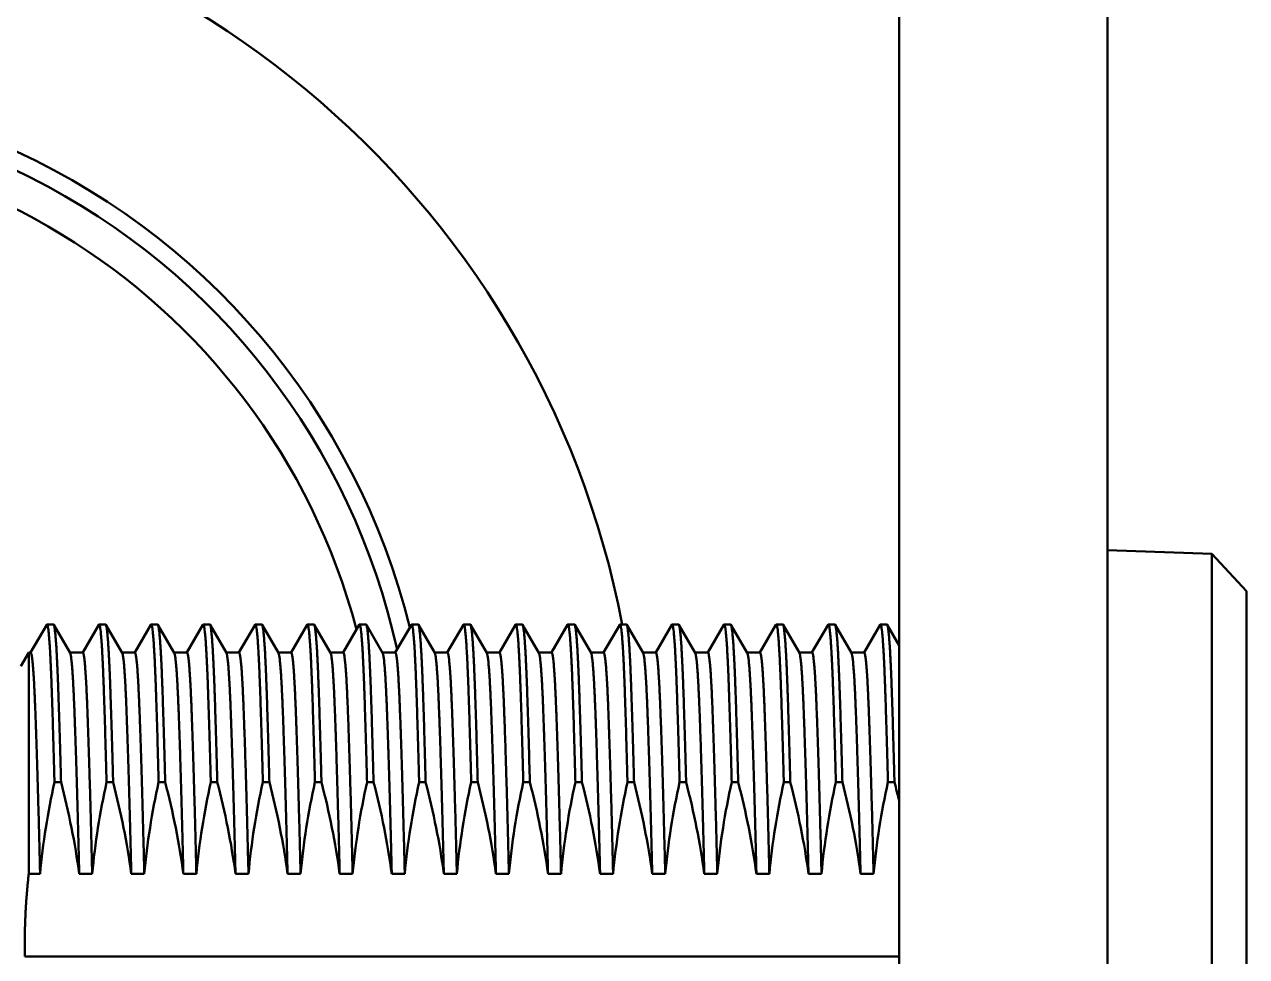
# Model space of a CAD drawing. Header units: millimetres. Extents: x -86 to 841, y -58 to 594.
# Drawn here: x 547.82 to 565.42, y 228.34 to 241.76 of the extents above; entities that cross this region are included whole.
import ezdxf

# ---------------------------------------------------------------- set-up
doc = ezdxf.new("R2010")
doc.units = ezdxf.units.MM
doc.layers.add('Visible (ISO)', color=7, linetype='Continuous', lineweight=50)

msp = doc.modelspace()

# ---------------------------------------------------------------- linework, layer by layer
at = {"layer": 'Visible (ISO)'}
for p, q in [((563.416, 210.621), (563.416, 312.621)), ((560.416, 306.121), (560.416, 217.108)), ((564.916, 234.138), (563.416, 234.19)), ((564.916, 234.138), (564.916, 220.103)), ((565.416, 233.602), (564.916, 234.138)), ((565.416, 220.639), (565.416, 233.602)), ((547.909, 232.715), (548.141, 233.117)), ((548.239, 233.121), (548.145, 233.121)), ((548.243, 233.117), (548.478, 232.711)), ((548.659, 232.715), (548.891, 233.117)), ((548.989, 233.121), (548.895, 233.121)), ((548.993, 233.117), (549.228, 232.711)), ((549.409, 232.715), (549.641, 233.117)), ((549.739, 233.121), (549.645, 233.121)), ((549.743, 233.117), (549.978, 232.711)), ((550.159, 232.715), (550.391, 233.117)), ((550.489, 233.121), (550.395, 233.121)), ((550.493, 233.117), (550.728, 232.711)), ((550.909, 232.715), (551.141, 233.117)), ((551.239, 233.121), (551.145, 233.121)), ((551.243, 233.117), (551.478, 232.711)), ((551.659, 232.715), (551.891, 233.117)), ((551.989, 233.121), (551.895, 233.121)), ((551.993, 233.117), (552.228, 232.711)), ((552.409, 232.715), (552.641, 233.117)), ((552.739, 233.121), (552.645, 233.121)), ((552.743, 233.117), (552.978, 232.711)), ((553.159, 232.715), (553.391, 233.117)), ((553.489, 233.121), (553.395, 233.121)), ((553.493, 233.117), (553.728, 232.711)), ((553.909, 232.715), (554.141, 233.117)), ((554.239, 233.121), (554.145, 233.121)), ((554.243, 233.117), (554.478, 232.711)), ((554.659, 232.715), (554.891, 233.117)), ((554.989, 233.121), (554.895, 233.121)), ((554.993, 233.117), (555.228, 232.711)), ((555.409, 232.715), (555.641, 233.117)), ((555.739, 233.121), (555.645, 233.121)), ((555.743, 233.117), (555.978, 232.711)), ((556.159, 232.715), (556.391, 233.117)), ((556.489, 233.121), (556.395, 233.121)), ((556.493, 233.117), (556.728, 232.711)), ((556.909, 232.715), (557.141, 233.117)), ((557.239, 233.121), (557.145, 233.121)), ((557.243, 233.117), (557.478, 232.711)), ((557.659, 232.715), (557.891, 233.117)), ((557.989, 233.121), (557.895, 233.121)), ((557.993, 233.117), (558.228, 232.711)), ((558.409, 232.715), (558.641, 233.117)), ((558.739, 233.121), (558.645, 233.121)), ((558.743, 233.117), (558.978, 232.711)), ((559.159, 232.715), (559.391, 233.117)), ((559.489, 233.121), (559.395, 233.121)), ((559.493, 233.117), (559.728, 232.711)), ((559.909, 232.715), (560.141, 233.117)), ((560.239, 233.121), (560.145, 233.121)), ((560.243, 233.117), (560.416, 232.818)), ((547.77, 232.521), (547.882, 232.715)), ((547.882, 232.715), (547.882, 229.53)), ((547.882, 232.715), (547.911, 232.715)), ((548.476, 232.715), (548.661, 232.715)), ((549.226, 232.715), (549.411, 232.715)), ((549.976, 232.715), (550.161, 232.715)), ((550.726, 232.715), (550.911, 232.715)), ((551.476, 232.715), (551.661, 232.715)), ((552.226, 232.715), (552.411, 232.715)), ((552.976, 232.715), (553.161, 232.715)), ((553.726, 232.715), (553.911, 232.715)), ((554.476, 232.715), (554.661, 232.715)), ((555.226, 232.715), (555.411, 232.715)), ((555.976, 232.715), (556.161, 232.715)), ((556.726, 232.715), (556.911, 232.715)), ((557.476, 232.715), (557.661, 232.715)), ((558.226, 232.715), (558.411, 232.715)), ((558.976, 232.715), (559.161, 232.715)), ((559.726, 232.715), (559.911, 232.715)), ((548.253, 230.851), (548.347, 230.851)), ((549.003, 230.851), (549.097, 230.851)), ((549.753, 230.851), (549.847, 230.851)), ((550.503, 230.851), (550.597, 230.851)), ((551.253, 230.851), (551.347, 230.851)), ((552.003, 230.851), (552.097, 230.851)), ((552.753, 230.851), (552.847, 230.851)), ((553.503, 230.851), (553.597, 230.851)), ((554.253, 230.851), (554.347, 230.851)), ((555.003, 230.851), (555.097, 230.851)), ((555.753, 230.851), (555.847, 230.851)), ((556.503, 230.851), (556.597, 230.851)), ((557.253, 230.851), (557.347, 230.851)), ((558.003, 230.851), (558.097, 230.851)), ((558.753, 230.851), (558.847, 230.851)), ((559.503, 230.851), (559.597, 230.851)), ((560.253, 230.851), (560.347, 230.851)), ((548.046, 229.53), (547.882, 229.53)), ((548.796, 229.53), (548.609, 229.53)), ((549.546, 229.53), (549.359, 229.53)), ((550.296, 229.53), (550.109, 229.53)), ((551.046, 229.53), (550.859, 229.53)), ((551.796, 229.53), (551.609, 229.53)), ((552.546, 229.53), (552.359, 229.53)), ((553.296, 229.53), (553.109, 229.53)), ((554.046, 229.53), (553.859, 229.53)), ((554.796, 229.53), (554.609, 229.53)), ((555.546, 229.53), (555.359, 229.53)), ((556.296, 229.53), (556.109, 229.53)), ((557.046, 229.53), (556.859, 229.53)), ((557.796, 229.53), (557.609, 229.53)), ((558.546, 229.53), (558.359, 229.53)), ((559.296, 229.53), (559.109, 229.53)), ((560.046, 229.53), (559.859, 229.53)), ((560.416, 228.34), (547.827, 228.34))]:
    msp.add_line(p, q, dxfattribs=at)
for radius, start, end in [(13.25, 10.8757, 168.8523), (10.25, 13.8603, 120), (10, 12.3497, 114.2608), (9.5, 14.799, 190.3386)]:
    msp.add_arc((543.416, 230.621), radius, start, end, dxfattribs=at)
for points, weights, knots in [([(548.253, 230.851), (548.232, 231.653), (548.213, 232.198), (548.178, 233.181), (548.141, 233.117)], [0.962660741352, 0.967178132478, 1, 0.942375904992, 0.971996054142], [0.868610789, 0.868610789, 0.868610789, 0.870535714, 0.870535714, 0.873915231, 0.873915231, 0.873915231]), ([(548.347, 230.851), (548.326, 231.653), (548.307, 232.198), (548.274, 233.121), (548.239, 233.121)], [0.962660741352, 0.967178132478, 1, 0.945716536124, 0.968854941756], [0.832896504, 0.832896504, 0.832896504, 0.834821429, 0.834821429, 0.838005026, 0.838005026, 0.838005026]), ([(549.003, 230.851), (548.982, 231.653), (548.963, 232.198), (548.928, 233.181), (548.891, 233.117)], [0.962660741352, 0.967178132478, 1, 0.942375904992, 0.971996054142], [0.832896504, 0.832896504, 0.832896504, 0.834821429, 0.834821429, 0.838200946, 0.838200946, 0.838200946]), ([(549.097, 230.851), (549.076, 231.653), (549.057, 232.198), (549.024, 233.121), (548.989, 233.121)], [0.962660741352, 0.967178132478, 1, 0.945716536124, 0.968854941756], [0.797182218, 0.797182218, 0.797182218, 0.799107143, 0.799107143, 0.80229074, 0.80229074, 0.80229074]), ([(549.753, 230.851), (549.732, 231.653), (549.713, 232.198), (549.678, 233.181), (549.641, 233.117)], [0.962660741352, 0.967178132478, 1, 0.942375904992, 0.971996054142], [0.797182218, 0.797182218, 0.797182218, 0.799107143, 0.799107143, 0.80248666, 0.80248666, 0.80248666]), ([(549.847, 230.851), (549.826, 231.653), (549.807, 232.198), (549.774, 233.121), (549.739, 233.121)], [0.962660741352, 0.967178132478, 1, 0.945716536124, 0.968854941756], [0.761467932, 0.761467932, 0.761467932, 0.763392857, 0.763392857, 0.766576454, 0.766576454, 0.766576454]), ([(550.503, 230.851), (550.482, 231.653), (550.463, 232.198), (550.428, 233.181), (550.391, 233.117)], [0.962660741352, 0.967178132478, 1, 0.942375904992, 0.971996054142], [0.761467932, 0.761467932, 0.761467932, 0.763392857, 0.763392857, 0.766772374, 0.766772374, 0.766772374]), ([(550.597, 230.851), (550.576, 231.653), (550.557, 232.198), (550.524, 233.121), (550.489, 233.121)], [0.962660741352, 0.967178132478, 1, 0.945716536124, 0.968854941756], [0.725753646, 0.725753646, 0.725753646, 0.727678571, 0.727678571, 0.730862168, 0.730862168, 0.730862168]), ([(551.253, 230.851), (551.232, 231.653), (551.213, 232.198), (551.178, 233.181), (551.141, 233.117)], [0.962660741352, 0.967178132478, 1, 0.942375904992, 0.971996054142], [0.725753646, 0.725753646, 0.725753646, 0.727678571, 0.727678571, 0.731058089, 0.731058089, 0.731058089]), ([(551.347, 230.851), (551.326, 231.653), (551.307, 232.198), (551.274, 233.121), (551.239, 233.121)], [0.962660741352, 0.967178132478, 1, 0.945716536124, 0.968854941756], [0.690039361, 0.690039361, 0.690039361, 0.691964286, 0.691964286, 0.695147883, 0.695147883, 0.695147883]), ([(552.003, 230.851), (551.982, 231.653), (551.963, 232.198), (551.928, 233.181), (551.891, 233.117)], [0.962660741352, 0.967178132478, 1, 0.942375904992, 0.971996054142], [0.690039361, 0.690039361, 0.690039361, 0.691964286, 0.691964286, 0.695343803, 0.695343803, 0.695343803]), ([(552.097, 230.851), (552.076, 231.653), (552.057, 232.198), (552.024, 233.121), (551.989, 233.121)], [0.962660741352, 0.967178132478, 1, 0.945716536124, 0.968854941756], [0.654325075, 0.654325075, 0.654325075, 0.65625, 0.65625, 0.659433597, 0.659433597, 0.659433597]), ([(552.753, 230.851), (552.732, 231.653), (552.713, 232.198), (552.678, 233.181), (552.641, 233.117)], [0.962660741352, 0.967178132478, 1, 0.942375904992, 0.971996054142], [0.654325075, 0.654325075, 0.654325075, 0.65625, 0.65625, 0.659629517, 0.659629517, 0.659629517]), ([(552.847, 230.851), (552.826, 231.653), (552.807, 232.198), (552.774, 233.121), (552.739, 233.121)], [0.962660741352, 0.967178132478, 1, 0.945716536124, 0.968854941756], [0.618610789, 0.618610789, 0.618610789, 0.620535714, 0.620535714, 0.623719311, 0.623719311, 0.623719311]), ([(553.503, 230.851), (553.482, 231.653), (553.463, 232.198), (553.428, 233.181), (553.391, 233.117)], [0.962660741352, 0.967178132478, 1, 0.942375904992, 0.971996054142], [0.618610789, 0.618610789, 0.618610789, 0.620535714, 0.620535714, 0.623915231, 0.623915231, 0.623915231]), ([(553.597, 230.851), (553.576, 231.653), (553.557, 232.198), (553.524, 233.121), (553.489, 233.121)], [0.962660741352, 0.967178132478, 1, 0.945716536124, 0.968854941756], [0.582896504, 0.582896504, 0.582896504, 0.584821429, 0.584821429, 0.588005026, 0.588005026, 0.588005026]), ([(554.253, 230.851), (554.232, 231.653), (554.213, 232.198), (554.178, 233.181), (554.141, 233.117)], [0.962660741352, 0.967178132478, 1, 0.942375904992, 0.971996054142], [0.582896504, 0.582896504, 0.582896504, 0.584821429, 0.584821429, 0.588200946, 0.588200946, 0.588200946]), ([(554.347, 230.851), (554.326, 231.653), (554.307, 232.198), (554.274, 233.121), (554.239, 233.121)], [0.962660741352, 0.967178132478, 1, 0.945716536124, 0.968854941756], [0.547182218, 0.547182218, 0.547182218, 0.549107143, 0.549107143, 0.55229074, 0.55229074, 0.55229074]), ([(555.003, 230.851), (554.982, 231.653), (554.963, 232.198), (554.928, 233.181), (554.891, 233.117)], [0.962660741352, 0.967178132478, 1, 0.942375904992, 0.971996054142], [0.547182218, 0.547182218, 0.547182218, 0.549107143, 0.549107143, 0.55248666, 0.55248666, 0.55248666]), ([(555.097, 230.851), (555.076, 231.653), (555.057, 232.198), (555.024, 233.121), (554.989, 233.121)], [0.962660741352, 0.967178132478, 1, 0.945716536124, 0.968854941756], [0.511467932, 0.511467932, 0.511467932, 0.513392857, 0.513392857, 0.516576454, 0.516576454, 0.516576454]), ([(555.753, 230.851), (555.732, 231.653), (555.713, 232.198), (555.678, 233.181), (555.641, 233.117)], [0.962660741352, 0.967178132478, 1, 0.942375904992, 0.971996054142], [0.511467932, 0.511467932, 0.511467932, 0.513392857, 0.513392857, 0.516772374, 0.516772374, 0.516772374]), ([(555.847, 230.851), (555.826, 231.653), (555.807, 232.198), (555.774, 233.121), (555.739, 233.121)], [0.962660741352, 0.967178132478, 1, 0.945716536124, 0.968854941756], [0.475753646, 0.475753646, 0.475753646, 0.477678571, 0.477678571, 0.480862168, 0.480862168, 0.480862168]), ([(556.503, 230.851), (556.482, 231.653), (556.463, 232.198), (556.428, 233.181), (556.391, 233.117)], [0.962660741352, 0.967178132478, 1, 0.942375904992, 0.971996054142], [0.475753646, 0.475753646, 0.475753646, 0.477678571, 0.477678571, 0.481058089, 0.481058089, 0.481058089]), ([(556.597, 230.851), (556.576, 231.653), (556.557, 232.198), (556.524, 233.121), (556.489, 233.121)], [0.962660741352, 0.967178132478, 1, 0.945716536124, 0.968854941756], [0.440039361, 0.440039361, 0.440039361, 0.441964286, 0.441964286, 0.445147883, 0.445147883, 0.445147883]), ([(557.253, 230.851), (557.232, 231.653), (557.213, 232.198), (557.178, 233.181), (557.141, 233.117)], [0.962660741352, 0.967178132478, 1, 0.942375904992, 0.971996054142], [0.440039361, 0.440039361, 0.440039361, 0.441964286, 0.441964286, 0.445343803, 0.445343803, 0.445343803]), ([(557.347, 230.851), (557.326, 231.653), (557.307, 232.198), (557.274, 233.121), (557.239, 233.121)], [0.962660741352, 0.967178132478, 1, 0.945716536124, 0.968854941756], [0.404325075, 0.404325075, 0.404325075, 0.40625, 0.40625, 0.409433597, 0.409433597, 0.409433597]), ([(558.003, 230.851), (557.982, 231.653), (557.963, 232.198), (557.928, 233.181), (557.891, 233.117)], [0.962660741352, 0.967178132478, 1, 0.942375904992, 0.971996054142], [0.404325075, 0.404325075, 0.404325075, 0.40625, 0.40625, 0.409629517, 0.409629517, 0.409629517]), ([(558.097, 230.851), (558.076, 231.653), (558.057, 232.198), (558.024, 233.121), (557.989, 233.121)], [0.962660741352, 0.967178132478, 1, 0.945716536124, 0.968854941756], [0.368610789, 0.368610789, 0.368610789, 0.370535714, 0.370535714, 0.373719311, 0.373719311, 0.373719311]), ([(558.753, 230.851), (558.732, 231.653), (558.713, 232.198), (558.678, 233.181), (558.641, 233.117)], [0.962660741352, 0.967178132478, 1, 0.942375904992, 0.971996054142], [0.368610789, 0.368610789, 0.368610789, 0.370535714, 0.370535714, 0.373915231, 0.373915231, 0.373915231]), ([(558.847, 230.851), (558.826, 231.653), (558.807, 232.198), (558.774, 233.121), (558.739, 233.121)], [0.962660741352, 0.967178132478, 1, 0.945716536124, 0.968854941756], [0.332896504, 0.332896504, 0.332896504, 0.334821429, 0.334821429, 0.338005026, 0.338005026, 0.338005026]), ([(559.503, 230.851), (559.482, 231.653), (559.463, 232.198), (559.428, 233.181), (559.391, 233.117)], [0.962660741352, 0.967178132478, 1, 0.942375904992, 0.971996054142], [0.332896504, 0.332896504, 0.332896504, 0.334821429, 0.334821429, 0.338200946, 0.338200946, 0.338200946]), ([(559.597, 230.851), (559.576, 231.653), (559.557, 232.198), (559.524, 233.121), (559.489, 233.121)], [0.962660741352, 0.967178132478, 1, 0.945716536124, 0.968854941756], [0.297182218, 0.297182218, 0.297182218, 0.299107143, 0.299107143, 0.30229074, 0.30229074, 0.30229074]), ([(560.253, 230.851), (560.232, 231.653), (560.213, 232.198), (560.178, 233.181), (560.141, 233.117)], [0.962660741352, 0.967178132478, 1, 0.942375904992, 0.971996054142], [0.297182218, 0.297182218, 0.297182218, 0.299107143, 0.299107143, 0.30248666, 0.30248666, 0.30248666]), ([(560.347, 230.851), (560.326, 231.653), (560.307, 232.198), (560.274, 233.121), (560.239, 233.121)], [0.962660741352, 0.967178132478, 1, 0.945716536124, 0.968854941756], [0.261467932, 0.261467932, 0.261467932, 0.263392857, 0.263392857, 0.266576454, 0.266576454, 0.266576454]), ([(548.046, 229.53), (548.011, 230.992), (547.978, 231.855), (547.946, 232.715), (547.911, 232.715)], [0.968998828714, 0.945548623307, 1, 0.945716536124, 0.968854941756], [0.86734227, 0.86734227, 0.86734227, 0.870535714, 0.870535714, 0.873719311, 0.873719311, 0.873719311]), ([(548.609, 229.53), (548.574, 230.992), (548.541, 231.855), (548.511, 232.654), (548.478, 232.711)], [0.968998828714, 0.945548623307, 1, 0.94933238823, 0.966115935581], [0.831627984, 0.831627984, 0.831627984, 0.834821429, 0.834821429, 0.837792964, 0.837792964, 0.837792964]), ([(548.796, 229.53), (548.761, 230.992), (548.728, 231.855), (548.696, 232.715), (548.661, 232.715)], [0.968998828714, 0.945548623307, 1, 0.945716536124, 0.968854941756], [0.831627984, 0.831627984, 0.831627984, 0.834821429, 0.834821429, 0.838005026, 0.838005026, 0.838005026]), ([(549.359, 229.53), (549.324, 230.992), (549.291, 231.855), (549.261, 232.654), (549.228, 232.711)], [0.968998828714, 0.945548623307, 1, 0.94933238823, 0.966115935581], [0.795913698, 0.795913698, 0.795913698, 0.799107143, 0.799107143, 0.802078679, 0.802078679, 0.802078679]), ([(549.546, 229.53), (549.511, 230.992), (549.478, 231.855), (549.446, 232.715), (549.411, 232.715)], [0.968998828714, 0.945548623307, 1, 0.945716536124, 0.968854941756], [0.795913698, 0.795913698, 0.795913698, 0.799107143, 0.799107143, 0.80229074, 0.80229074, 0.80229074]), ([(550.109, 229.53), (550.074, 230.992), (550.041, 231.855), (550.011, 232.654), (549.978, 232.711)], [0.968998828714, 0.945548623307, 1, 0.94933238823, 0.966115935581], [0.760199412, 0.760199412, 0.760199412, 0.763392857, 0.763392857, 0.766364393, 0.766364393, 0.766364393]), ([(550.296, 229.53), (550.261, 230.992), (550.228, 231.855), (550.196, 232.715), (550.161, 232.715)], [0.968998828714, 0.945548623307, 1, 0.945716536124, 0.968854941756], [0.760199412, 0.760199412, 0.760199412, 0.763392857, 0.763392857, 0.766576454, 0.766576454, 0.766576454]), ([(550.859, 229.53), (550.824, 230.992), (550.791, 231.855), (550.761, 232.654), (550.728, 232.711)], [0.968998828714, 0.945548623307, 1, 0.94933238823, 0.966115935581], [0.724485127, 0.724485127, 0.724485127, 0.727678571, 0.727678571, 0.730650107, 0.730650107, 0.730650107]), ([(551.046, 229.53), (551.011, 230.992), (550.978, 231.855), (550.946, 232.715), (550.911, 232.715)], [0.968998828714, 0.945548623307, 1, 0.945716536124, 0.968854941756], [0.724485127, 0.724485127, 0.724485127, 0.727678571, 0.727678571, 0.730862168, 0.730862168, 0.730862168]), ([(551.609, 229.53), (551.574, 230.992), (551.541, 231.855), (551.511, 232.654), (551.478, 232.711)], [0.968998828714, 0.945548623307, 1, 0.94933238823, 0.966115935581], [0.688770841, 0.688770841, 0.688770841, 0.691964286, 0.691964286, 0.694935822, 0.694935822, 0.694935822]), ([(551.796, 229.53), (551.761, 230.992), (551.728, 231.855), (551.696, 232.715), (551.661, 232.715)], [0.968998828714, 0.945548623307, 1, 0.945716536124, 0.968854941756], [0.688770841, 0.688770841, 0.688770841, 0.691964286, 0.691964286, 0.695147883, 0.695147883, 0.695147883]), ([(552.359, 229.53), (552.324, 230.992), (552.291, 231.855), (552.261, 232.654), (552.228, 232.711)], [0.968998828714, 0.945548623307, 1, 0.94933238823, 0.966115935581], [0.653056555, 0.653056555, 0.653056555, 0.65625, 0.65625, 0.659221536, 0.659221536, 0.659221536]), ([(552.546, 229.53), (552.511, 230.992), (552.478, 231.855), (552.446, 232.715), (552.411, 232.715)], [0.968998828714, 0.945548623307, 1, 0.945716536124, 0.968854941756], [0.653056555, 0.653056555, 0.653056555, 0.65625, 0.65625, 0.659433597, 0.659433597, 0.659433597]), ([(553.109, 229.53), (553.074, 230.992), (553.041, 231.855), (553.011, 232.654), (552.978, 232.711)], [0.968998828714, 0.945548623307, 1, 0.94933238823, 0.966115935581], [0.61734227, 0.61734227, 0.61734227, 0.620535714, 0.620535714, 0.62350725, 0.62350725, 0.62350725]), ([(553.296, 229.53), (553.261, 230.992), (553.228, 231.855), (553.196, 232.715), (553.161, 232.715)], [0.968998828714, 0.945548623307, 1, 0.945716536124, 0.968854941756], [0.61734227, 0.61734227, 0.61734227, 0.620535714, 0.620535714, 0.623719311, 0.623719311, 0.623719311]), ([(553.859, 229.53), (553.824, 230.992), (553.791, 231.855), (553.761, 232.654), (553.728, 232.711)], [0.968998828714, 0.945548623307, 1, 0.94933238823, 0.966115935581], [0.581627984, 0.581627984, 0.581627984, 0.584821429, 0.584821429, 0.587792964, 0.587792964, 0.587792964]), ([(554.046, 229.53), (554.011, 230.992), (553.978, 231.855), (553.946, 232.715), (553.911, 232.715)], [0.968998828714, 0.945548623307, 1, 0.945716536124, 0.968854941756], [0.581627984, 0.581627984, 0.581627984, 0.584821429, 0.584821429, 0.588005026, 0.588005026, 0.588005026]), ([(554.609, 229.53), (554.574, 230.992), (554.541, 231.855), (554.511, 232.654), (554.478, 232.711)], [0.968998828714, 0.945548623307, 1, 0.94933238823, 0.966115935581], [0.545913698, 0.545913698, 0.545913698, 0.549107143, 0.549107143, 0.552078679, 0.552078679, 0.552078679]), ([(554.796, 229.53), (554.761, 230.992), (554.728, 231.855), (554.696, 232.715), (554.661, 232.715)], [0.968998828714, 0.945548623307, 1, 0.945716536124, 0.968854941756], [0.545913698, 0.545913698, 0.545913698, 0.549107143, 0.549107143, 0.55229074, 0.55229074, 0.55229074]), ([(555.359, 229.53), (555.324, 230.992), (555.291, 231.855), (555.261, 232.654), (555.228, 232.711)], [0.968998828714, 0.945548623307, 1, 0.94933238823, 0.966115935581], [0.510199412, 0.510199412, 0.510199412, 0.513392857, 0.513392857, 0.516364393, 0.516364393, 0.516364393]), ([(555.546, 229.53), (555.511, 230.992), (555.478, 231.855), (555.446, 232.715), (555.411, 232.715)], [0.968998828714, 0.945548623307, 1, 0.945716536124, 0.968854941756], [0.510199412, 0.510199412, 0.510199412, 0.513392857, 0.513392857, 0.516576454, 0.516576454, 0.516576454]), ([(556.109, 229.53), (556.074, 230.992), (556.041, 231.855), (556.011, 232.654), (555.978, 232.711)], [0.968998828714, 0.945548623307, 1, 0.94933238823, 0.966115935581], [0.474485127, 0.474485127, 0.474485127, 0.477678571, 0.477678571, 0.480650107, 0.480650107, 0.480650107]), ([(556.296, 229.53), (556.261, 230.992), (556.228, 231.855), (556.196, 232.715), (556.161, 232.715)], [0.968998828714, 0.945548623307, 1, 0.945716536124, 0.968854941756], [0.474485127, 0.474485127, 0.474485127, 0.477678571, 0.477678571, 0.480862168, 0.480862168, 0.480862168]), ([(556.859, 229.53), (556.824, 230.992), (556.791, 231.855), (556.761, 232.654), (556.728, 232.711)], [0.968998828714, 0.945548623307, 1, 0.94933238823, 0.966115935581], [0.438770841, 0.438770841, 0.438770841, 0.441964286, 0.441964286, 0.444935822, 0.444935822, 0.444935822]), ([(557.046, 229.53), (557.011, 230.992), (556.978, 231.855), (556.946, 232.715), (556.911, 232.715)], [0.968998828714, 0.945548623307, 1, 0.945716536124, 0.968854941756], [0.438770841, 0.438770841, 0.438770841, 0.441964286, 0.441964286, 0.445147883, 0.445147883, 0.445147883]), ([(557.609, 229.53), (557.574, 230.992), (557.541, 231.855), (557.511, 232.654), (557.478, 232.711)], [0.968998828714, 0.945548623307, 1, 0.94933238823, 0.966115935581], [0.403056555, 0.403056555, 0.403056555, 0.40625, 0.40625, 0.409221536, 0.409221536, 0.409221536]), ([(557.796, 229.53), (557.761, 230.992), (557.728, 231.855), (557.696, 232.715), (557.661, 232.715)], [0.968998828714, 0.945548623307, 1, 0.945716536124, 0.968854941756], [0.403056555, 0.403056555, 0.403056555, 0.40625, 0.40625, 0.409433597, 0.409433597, 0.409433597]), ([(558.359, 229.53), (558.324, 230.992), (558.291, 231.855), (558.261, 232.654), (558.228, 232.711)], [0.968998828714, 0.945548623307, 1, 0.94933238823, 0.966115935581], [0.36734227, 0.36734227, 0.36734227, 0.370535714, 0.370535714, 0.37350725, 0.37350725, 0.37350725]), ([(558.546, 229.53), (558.511, 230.992), (558.478, 231.855), (558.446, 232.715), (558.411, 232.715)], [0.968998828714, 0.945548623307, 1, 0.945716536124, 0.968854941756], [0.36734227, 0.36734227, 0.36734227, 0.370535714, 0.370535714, 0.373719311, 0.373719311, 0.373719311]), ([(559.109, 229.53), (559.074, 230.992), (559.041, 231.855), (559.011, 232.654), (558.978, 232.711)], [0.968998828714, 0.945548623307, 1, 0.94933238823, 0.966115935581], [0.331627984, 0.331627984, 0.331627984, 0.334821429, 0.334821429, 0.337792964, 0.337792964, 0.337792964]), ([(559.296, 229.53), (559.261, 230.992), (559.228, 231.855), (559.196, 232.715), (559.161, 232.715)], [0.968998828714, 0.945548623307, 1, 0.945716536124, 0.968854941756], [0.331627984, 0.331627984, 0.331627984, 0.334821429, 0.334821429, 0.338005026, 0.338005026, 0.338005026]), ([(559.859, 229.53), (559.824, 230.992), (559.791, 231.855), (559.761, 232.654), (559.728, 232.711)], [0.968998828714, 0.945548623307, 1, 0.94933238823, 0.966115935581], [0.295913698, 0.295913698, 0.295913698, 0.299107143, 0.299107143, 0.302078679, 0.302078679, 0.302078679]), ([(560.046, 229.53), (560.011, 230.992), (559.978, 231.855), (559.946, 232.715), (559.911, 232.715)], [0.968998828714, 0.945548623307, 1, 0.945716536124, 0.968854941756], [0.295913698, 0.295913698, 0.295913698, 0.299107143, 0.299107143, 0.30229074, 0.30229074, 0.30229074])]:
    msp.add_rational_spline(points, weights, degree=2, knots=knots, dxfattribs=at)
for points, knots in [([(548.253, 230.851), (548.205, 230.633), (548.163, 230.414), (548.094, 229.973), (548.066, 229.752), (548.046, 229.53)], [-0.1383794, -0.1383794, -0.1383794, -0.1383794, -0.0692014, -0.0692014, 0, 0, 0, 0]), ([(548.609, 229.53), (548.579, 229.753), (548.542, 229.974), (548.454, 230.414), (548.403, 230.633), (548.347, 230.851)], [-0.1392069, -0.1392069, -0.1392069, -0.1392069, -0.0696465, -0.0696465, 0, 0, 0, 0]), ([(549.003, 230.851), (548.955, 230.633), (548.913, 230.414), (548.844, 229.973), (548.816, 229.752), (548.796, 229.53)], [-0.1383794, -0.1383794, -0.1383794, -0.1383794, -0.0692014, -0.0692014, 0, 0, 0, 0]), ([(549.359, 229.53), (549.329, 229.753), (549.292, 229.974), (549.204, 230.414), (549.153, 230.633), (549.097, 230.851)], [-0.1392069, -0.1392069, -0.1392069, -0.1392069, -0.0696465, -0.0696465, 0, 0, 0, 0]), ([(549.753, 230.851), (549.705, 230.633), (549.663, 230.414), (549.594, 229.973), (549.566, 229.752), (549.546, 229.53)], [-0.1383794, -0.1383794, -0.1383794, -0.1383794, -0.0692014, -0.0692014, 0, 0, 0, 0]), ([(550.109, 229.53), (550.079, 229.753), (550.042, 229.974), (549.954, 230.414), (549.903, 230.633), (549.847, 230.851)], [-0.1392069, -0.1392069, -0.1392069, -0.1392069, -0.0696465, -0.0696465, 0, 0, 0, 0]), ([(550.503, 230.851), (550.455, 230.633), (550.413, 230.414), (550.344, 229.973), (550.316, 229.752), (550.296, 229.53)], [-0.1383794, -0.1383794, -0.1383794, -0.1383794, -0.0692014, -0.0692014, 0, 0, 0, 0]), ([(550.859, 229.53), (550.829, 229.753), (550.792, 229.974), (550.704, 230.414), (550.653, 230.633), (550.597, 230.851)], [-0.1392069, -0.1392069, -0.1392069, -0.1392069, -0.0696465, -0.0696465, 0, 0, 0, 0]), ([(551.253, 230.851), (551.205, 230.633), (551.163, 230.414), (551.094, 229.973), (551.066, 229.752), (551.046, 229.53)], [-0.1383794, -0.1383794, -0.1383794, -0.1383794, -0.0692014, -0.0692014, 0, 0, 0, 0]), ([(551.609, 229.53), (551.579, 229.753), (551.542, 229.974), (551.454, 230.414), (551.403, 230.633), (551.347, 230.851)], [-0.1392069, -0.1392069, -0.1392069, -0.1392069, -0.0696465, -0.0696465, 0, 0, 0, 0]), ([(552.003, 230.851), (551.955, 230.633), (551.913, 230.414), (551.844, 229.973), (551.816, 229.752), (551.796, 229.53)], [-0.1383794, -0.1383794, -0.1383794, -0.1383794, -0.0692014, -0.0692014, 0, 0, 0, 0]), ([(552.359, 229.53), (552.329, 229.753), (552.292, 229.974), (552.204, 230.414), (552.153, 230.633), (552.097, 230.851)], [-0.1392069, -0.1392069, -0.1392069, -0.1392069, -0.0696465, -0.0696465, 0, 0, 0, 0]), ([(552.753, 230.851), (552.705, 230.633), (552.663, 230.414), (552.594, 229.973), (552.566, 229.752), (552.546, 229.53)], [-0.1383794, -0.1383794, -0.1383794, -0.1383794, -0.0692014, -0.0692014, 0, 0, 0, 0]), ([(553.109, 229.53), (553.079, 229.753), (553.042, 229.974), (552.954, 230.414), (552.903, 230.633), (552.847, 230.851)], [-0.1392069, -0.1392069, -0.1392069, -0.1392069, -0.0696465, -0.0696465, 0, 0, 0, 0]), ([(553.503, 230.851), (553.455, 230.633), (553.413, 230.414), (553.344, 229.973), (553.316, 229.752), (553.296, 229.53)], [-0.1383794, -0.1383794, -0.1383794, -0.1383794, -0.0692014, -0.0692014, 0, 0, 0, 0]), ([(553.859, 229.53), (553.829, 229.753), (553.792, 229.974), (553.704, 230.414), (553.653, 230.633), (553.597, 230.851)], [-0.1392069, -0.1392069, -0.1392069, -0.1392069, -0.0696465, -0.0696465, 0, 0, 0, 0]), ([(554.253, 230.851), (554.205, 230.633), (554.163, 230.414), (554.094, 229.973), (554.066, 229.752), (554.046, 229.53)], [-0.1383794, -0.1383794, -0.1383794, -0.1383794, -0.0692014, -0.0692014, 0, 0, 0, 0]), ([(554.609, 229.53), (554.579, 229.753), (554.542, 229.974), (554.454, 230.414), (554.403, 230.633), (554.347, 230.851)], [-0.1392069, -0.1392069, -0.1392069, -0.1392069, -0.0696465, -0.0696465, 0, 0, 0, 0]), ([(555.003, 230.851), (554.955, 230.633), (554.913, 230.414), (554.844, 229.973), (554.816, 229.752), (554.796, 229.53)], [-0.1383794, -0.1383794, -0.1383794, -0.1383794, -0.0692014, -0.0692014, 0, 0, 0, 0]), ([(555.359, 229.53), (555.329, 229.753), (555.292, 229.974), (555.204, 230.414), (555.153, 230.633), (555.097, 230.851)], [-0.1392069, -0.1392069, -0.1392069, -0.1392069, -0.0696465, -0.0696465, 0, 0, 0, 0]), ([(555.753, 230.851), (555.705, 230.633), (555.663, 230.414), (555.594, 229.973), (555.566, 229.752), (555.546, 229.53)], [-0.1383794, -0.1383794, -0.1383794, -0.1383794, -0.0692014, -0.0692014, 0, 0, 0, 0]), ([(556.109, 229.53), (556.079, 229.753), (556.042, 229.974), (555.954, 230.414), (555.903, 230.633), (555.847, 230.851)], [-0.1392069, -0.1392069, -0.1392069, -0.1392069, -0.0696465, -0.0696465, 0, 0, 0, 0]), ([(556.503, 230.851), (556.455, 230.633), (556.413, 230.414), (556.344, 229.973), (556.316, 229.752), (556.296, 229.53)], [-0.1383794, -0.1383794, -0.1383794, -0.1383794, -0.0692014, -0.0692014, 0, 0, 0, 0]), ([(556.859, 229.53), (556.829, 229.753), (556.792, 229.974), (556.704, 230.414), (556.653, 230.633), (556.597, 230.851)], [-0.1392069, -0.1392069, -0.1392069, -0.1392069, -0.0696465, -0.0696465, 0, 0, 0, 0]), ([(557.253, 230.851), (557.205, 230.633), (557.163, 230.414), (557.094, 229.973), (557.066, 229.752), (557.046, 229.53)], [-0.1383794, -0.1383794, -0.1383794, -0.1383794, -0.0692014, -0.0692014, 0, 0, 0, 0]), ([(557.609, 229.53), (557.579, 229.753), (557.542, 229.974), (557.454, 230.414), (557.403, 230.633), (557.347, 230.851)], [-0.1392069, -0.1392069, -0.1392069, -0.1392069, -0.0696465, -0.0696465, 0, 0, 0, 0]), ([(558.003, 230.851), (557.955, 230.633), (557.913, 230.414), (557.844, 229.973), (557.816, 229.752), (557.796, 229.53)], [-0.1383794, -0.1383794, -0.1383794, -0.1383794, -0.0692014, -0.0692014, 0, 0, 0, 0]), ([(558.359, 229.53), (558.329, 229.753), (558.292, 229.974), (558.204, 230.414), (558.153, 230.633), (558.097, 230.851)], [-0.1392069, -0.1392069, -0.1392069, -0.1392069, -0.0696465, -0.0696465, 0, 0, 0, 0]), ([(558.753, 230.851), (558.705, 230.633), (558.663, 230.414), (558.594, 229.973), (558.566, 229.752), (558.546, 229.53)], [-0.1383794, -0.1383794, -0.1383794, -0.1383794, -0.0692014, -0.0692014, 0, 0, 0, 0]), ([(559.109, 229.53), (559.079, 229.753), (559.042, 229.974), (558.954, 230.414), (558.903, 230.633), (558.847, 230.851)], [-0.1392069, -0.1392069, -0.1392069, -0.1392069, -0.0696465, -0.0696465, 0, 0, 0, 0]), ([(559.503, 230.851), (559.455, 230.633), (559.413, 230.414), (559.344, 229.973), (559.316, 229.752), (559.296, 229.53)], [-0.1383794, -0.1383794, -0.1383794, -0.1383794, -0.0692014, -0.0692014, 0, 0, 0, 0]), ([(559.859, 229.53), (559.829, 229.753), (559.792, 229.974), (559.704, 230.414), (559.653, 230.633), (559.597, 230.851)], [-0.1392069, -0.1392069, -0.1392069, -0.1392069, -0.0696465, -0.0696465, 0, 0, 0, 0]), ([(560.253, 230.851), (560.205, 230.633), (560.163, 230.414), (560.094, 229.973), (560.066, 229.752), (560.046, 229.53)], [-0.1383794, -0.1383794, -0.1383794, -0.1383794, -0.0692014, -0.0692014, 0, 0, 0, 0])]:
    msp.add_open_spline(points, degree=3, knots=knots, dxfattribs=at)
msp.add_open_spline([(560.416, 230.571), (560.394, 230.664), (560.371, 230.758), (560.347, 230.851)], degree=3, dxfattribs=at)
msp.add_rational_spline([(547.882, 229.53), (547.815, 228.93), (547.827, 228.34)], [3.44018333656, 3.47634071779, 3.46960605098], degree=2, dxfattribs=at)

doc.saveas('drawing.dxf')
